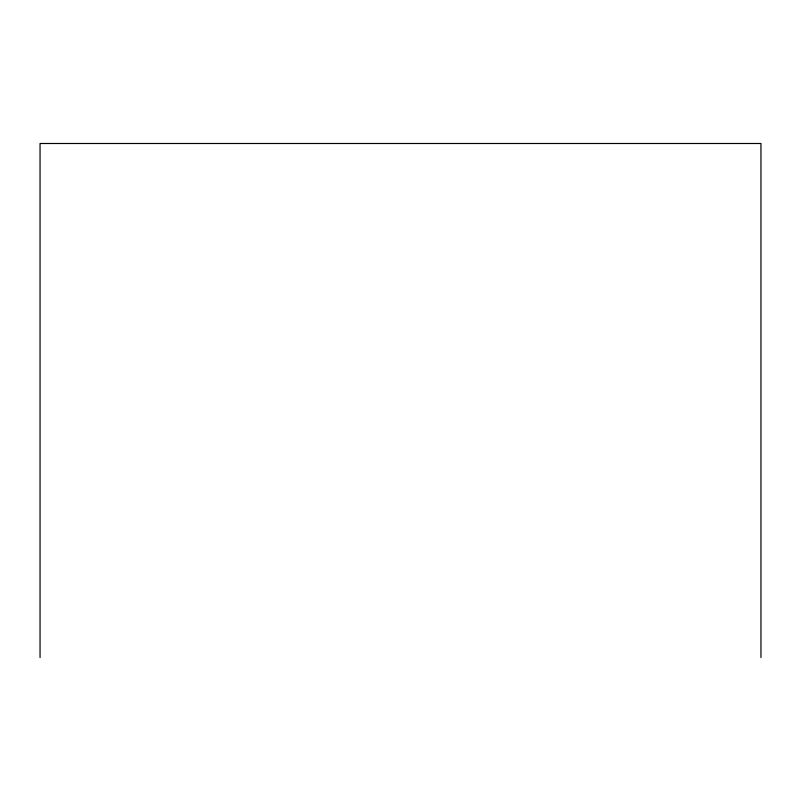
<?xml version="1.0" encoding="UTF-8"?>
<svg xmlns="http://www.w3.org/2000/svg" width="801" height="801" viewBox="0 0 801 801"><rect width="100%" height="100%" fill="white"/><g stroke="black" fill="none" stroke-linecap="round" stroke-linejoin="round"><path stroke-width="1.2" d="M760.95 657.511L760.95 143.489L40.05 143.489L40.05 657.511"/></g></svg>
